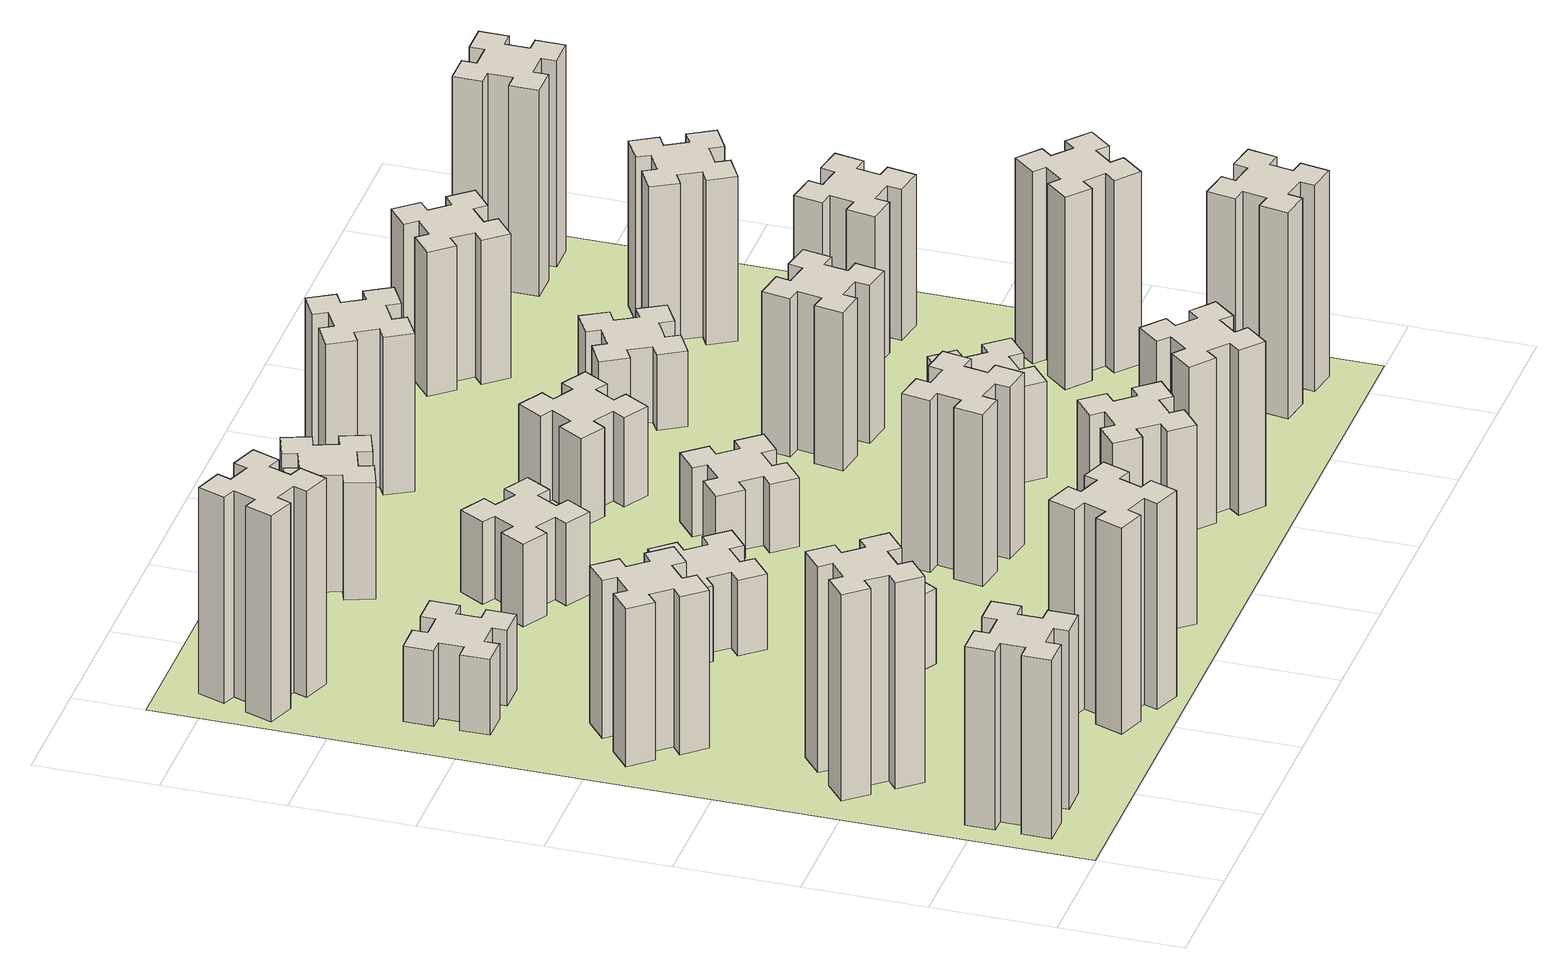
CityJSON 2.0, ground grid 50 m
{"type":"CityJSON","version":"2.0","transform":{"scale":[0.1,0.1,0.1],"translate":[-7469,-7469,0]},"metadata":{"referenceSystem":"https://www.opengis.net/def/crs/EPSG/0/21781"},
"CityObjects":{
"building1":{"type":"Building","attributes":{"class":"1000","function":"1000","usage":"1000","yearOfConstruction":2016,"roofType":"1000","measuredHeight":78,"storeysAboveGround":30,"storeysBelowGround":0},"geometry":[{"type":"Solid","lod":"1","boundaries":[[[[0,1,2,3,4,5,6,7,8,9,10,11,12,13,14,15,16,17,18,19]],[[17,16,20,21]],[[16,15,22,20]],[[15,14,23,22]],[[14,13,24,23]],[[13,12,25,24]],[[12,11,26,25]],[[11,10,27,26]],[[10,9,28,27]],[[9,8,29,28]],[[8,7,30,29]],[[7,6,31,30]],[[6,5,32,31]],[[5,4,33,32]],[[4,3,34,33]],[[3,2,35,34]],[[2,1,36,35]],[[1,0,37,36]],[[0,19,38,37]],[[19,18,39,38]],[[18,17,21,39]],[[24,25,26,27,28,29,30,31,32,33,34,35,36,37,38,39,21,20,22,23]]]]}]},
"building2":{"type":"Building","attributes":{"class":"1000","function":"1000","usage":"1000","yearOfConstruction":2016,"roofType":"1000","measuredHeight":90,"storeysAboveGround":30,"storeysBelowGround":0},"geometry":[{"type":"Solid","lod":"1","boundaries":[[[[40,41,42,43,44,45,46,47,48,49,50,51,52,53,54,55,56,57,58,59]],[[57,56,60,61]],[[56,55,62,60]],[[55,54,63,62]],[[54,53,64,63]],[[53,52,65,64]],[[52,51,66,65]],[[51,50,67,66]],[[50,49,68,67]],[[49,48,69,68]],[[48,47,70,69]],[[47,46,71,70]],[[46,45,72,71]],[[45,44,73,72]],[[44,43,74,73]],[[43,42,75,74]],[[42,41,76,75]],[[41,40,77,76]],[[40,59,78,77]],[[59,58,79,78]],[[58,57,61,79]],[[64,65,66,67,68,69,70,71,72,73,74,75,76,77,78,79,61,60,62,63]]]]}]},
"building3":{"type":"Building","attributes":{"class":"1000","function":"1000","usage":"1000","yearOfConstruction":2016,"roofType":"1000","measuredHeight":69,"storeysAboveGround":30,"storeysBelowGround":0},"geometry":[{"type":"Solid","lod":"1","boundaries":[[[[80,81,82,83,84,85,86,87,88,89,90,91,92,93,94,95,96,97,98,99]],[[97,96,100,101]],[[96,95,102,100]],[[95,94,103,102]],[[94,93,104,103]],[[93,92,105,104]],[[92,91,106,105]],[[91,90,107,106]],[[90,89,108,107]],[[89,88,109,108]],[[88,87,110,109]],[[87,86,111,110]],[[86,85,112,111]],[[85,84,113,112]],[[84,83,114,113]],[[83,82,115,114]],[[82,81,116,115]],[[81,80,117,116]],[[80,99,118,117]],[[99,98,119,118]],[[98,97,101,119]],[[104,105,106,107,108,109,110,111,112,113,114,115,116,117,118,119,101,100,102,103]]]]}]},
"building4":{"type":"Building","attributes":{"class":"1000","function":"1000","usage":"1000","yearOfConstruction":2016,"roofType":"1000","measuredHeight":33,"storeysAboveGround":30,"storeysBelowGround":0},"geometry":[{"type":"Solid","lod":"1","boundaries":[[[[120,121,122,123,124,125,126,127,128,129,130,131,132,133,134,135,136,137,138,139]],[[137,136,140,141]],[[136,135,142,140]],[[135,134,143,142]],[[134,133,144,143]],[[133,132,145,144]],[[132,131,146,145]],[[131,130,147,146]],[[130,129,148,147]],[[129,128,149,148]],[[128,127,150,149]],[[127,126,151,150]],[[126,125,152,151]],[[125,124,153,152]],[[124,123,154,153]],[[123,122,155,154]],[[122,121,156,155]],[[121,120,157,156]],[[120,139,158,157]],[[139,138,159,158]],[[138,137,141,159]],[[144,145,146,147,148,149,150,151,152,153,154,155,156,157,158,159,141,140,142,143]]]]}]},
"building5":{"type":"Building","attributes":{"class":"1000","function":"1000","usage":"1000","yearOfConstruction":2016,"roofType":"1000","measuredHeight":90,"storeysAboveGround":30,"storeysBelowGround":0},"geometry":[{"type":"Solid","lod":"1","boundaries":[[[[160,161,162,163,164,165,166,167,168,169,170,171,172,173,174,175,176,177,178,179]],[[177,176,180,181]],[[176,175,182,180]],[[175,174,183,182]],[[174,173,184,183]],[[173,172,185,184]],[[172,171,186,185]],[[171,170,187,186]],[[170,169,188,187]],[[169,168,189,188]],[[168,167,190,189]],[[167,166,191,190]],[[166,165,192,191]],[[165,164,193,192]],[[164,163,194,193]],[[163,162,195,194]],[[162,161,196,195]],[[161,160,197,196]],[[160,179,198,197]],[[179,178,199,198]],[[178,177,181,199]],[[184,185,186,187,188,189,190,191,192,193,194,195,196,197,198,199,181,180,182,183]]]]}]},
"building6":{"type":"Building","attributes":{"class":"1000","function":"1000","usage":"1000","yearOfConstruction":2016,"roofType":"1000","measuredHeight":90,"storeysAboveGround":30,"storeysBelowGround":0},"geometry":[{"type":"Solid","lod":"1","boundaries":[[[[200,201,202,203,204,205,206,207,208,209,210,211,212,213,214,215,216,217,218,219]],[[217,216,220,221]],[[216,215,222,220]],[[215,214,223,222]],[[214,213,224,223]],[[213,212,225,224]],[[212,211,226,225]],[[211,210,227,226]],[[210,209,228,227]],[[209,208,229,228]],[[208,207,230,229]],[[207,206,231,230]],[[206,205,232,231]],[[205,204,233,232]],[[204,203,234,233]],[[203,202,235,234]],[[202,201,236,235]],[[201,200,237,236]],[[200,219,238,237]],[[219,218,239,238]],[[218,217,221,239]],[[224,225,226,227,228,229,230,231,232,233,234,235,236,237,238,239,221,220,222,223]]]]}]},
"building7":{"type":"Building","attributes":{"class":"1000","function":"1000","usage":"1000","yearOfConstruction":2016,"roofType":"1000","measuredHeight":33,"storeysAboveGround":30,"storeysBelowGround":0},"geometry":[{"type":"Solid","lod":"1","boundaries":[[[[240,241,242,243,244,245,246,247,248,249,250,251,252,253,254,255,256,257,258,259]],[[257,256,260,261]],[[256,255,262,260]],[[255,254,263,262]],[[254,253,264,263]],[[253,252,265,264]],[[252,251,266,265]],[[251,250,267,266]],[[250,249,268,267]],[[249,248,269,268]],[[248,247,270,269]],[[247,246,271,270]],[[246,245,272,271]],[[245,244,273,272]],[[244,243,274,273]],[[243,242,275,274]],[[242,241,276,275]],[[241,240,277,276]],[[240,259,278,277]],[[259,258,279,278]],[[258,257,261,279]],[[264,265,266,267,268,269,270,271,272,273,274,275,276,277,278,279,261,260,262,263]]]]}]},
"building8":{"type":"Building","attributes":{"class":"1000","function":"1000","usage":"1000","yearOfConstruction":2016,"roofType":"1000","measuredHeight":33,"storeysAboveGround":30,"storeysBelowGround":0},"geometry":[{"type":"Solid","lod":"1","boundaries":[[[[280,281,282,283,284,285,286,287,288,289,290,291,292,293,294,295,296,297,298,299]],[[297,296,300,301]],[[296,295,302,300]],[[295,294,303,302]],[[294,293,304,303]],[[293,292,305,304]],[[292,291,306,305]],[[291,290,307,306]],[[290,289,308,307]],[[289,288,309,308]],[[288,287,310,309]],[[287,286,311,310]],[[286,285,312,311]],[[285,284,313,312]],[[284,283,314,313]],[[283,282,315,314]],[[282,281,316,315]],[[281,280,317,316]],[[280,299,318,317]],[[299,298,319,318]],[[298,297,301,319]],[[304,305,306,307,308,309,310,311,312,313,314,315,316,317,318,319,301,300,302,303]]]]}]},
"building9":{"type":"Building","attributes":{"class":"1000","function":"1000","usage":"1000","yearOfConstruction":2016,"roofType":"1000","measuredHeight":87,"storeysAboveGround":30,"storeysBelowGround":0},"geometry":[{"type":"Solid","lod":"1","boundaries":[[[[320,321,322,323,324,325,326,327,328,329,330,331,332,333,334,335,336,337,338,339]],[[337,336,340,341]],[[336,335,342,340]],[[335,334,343,342]],[[334,333,344,343]],[[333,332,345,344]],[[332,331,346,345]],[[331,330,347,346]],[[330,329,348,347]],[[329,328,349,348]],[[328,327,350,349]],[[327,326,351,350]],[[326,325,352,351]],[[325,324,353,352]],[[324,323,354,353]],[[323,322,355,354]],[[322,321,356,355]],[[321,320,357,356]],[[320,339,358,357]],[[339,338,359,358]],[[338,337,341,359]],[[344,345,346,347,348,349,350,351,352,353,354,355,356,357,358,359,341,340,342,343]]]]}]},
"building10":{"type":"Building","attributes":{"class":"1000","function":"1000","usage":"1000","yearOfConstruction":2016,"roofType":"1000","measuredHeight":36,"storeysAboveGround":30,"storeysBelowGround":0},"geometry":[{"type":"Solid","lod":"1","boundaries":[[[[360,361,362,363,364,365,366,367,368,369,370,371,372,373,374,375,376,377,378,379]],[[377,376,380,381]],[[376,375,382,380]],[[375,374,383,382]],[[374,373,384,383]],[[373,372,385,384]],[[372,371,386,385]],[[371,370,387,386]],[[370,369,388,387]],[[369,368,389,388]],[[368,367,390,389]],[[367,366,391,390]],[[366,365,392,391]],[[365,364,393,392]],[[364,363,394,393]],[[363,362,395,394]],[[362,361,396,395]],[[361,360,397,396]],[[360,379,398,397]],[[379,378,399,398]],[[378,377,381,399]],[[384,385,386,387,388,389,390,391,392,393,394,395,396,397,398,399,381,380,382,383]]]]}]},
"building11":{"type":"Building","attributes":{"class":"1000","function":"1000","usage":"1000","yearOfConstruction":2016,"roofType":"1000","measuredHeight":51,"storeysAboveGround":30,"storeysBelowGround":0},"geometry":[{"type":"Solid","lod":"1","boundaries":[[[[400,401,402,403,404,405,406,407,408,409,410,411,412,413,414,415,416,417,418,419]],[[417,416,420,421]],[[416,415,422,420]],[[415,414,423,422]],[[414,413,424,423]],[[413,412,425,424]],[[412,411,426,425]],[[411,410,427,426]],[[410,409,428,427]],[[409,408,429,428]],[[408,407,430,429]],[[407,406,431,430]],[[406,405,432,431]],[[405,404,433,432]],[[404,403,434,433]],[[403,402,435,434]],[[402,401,436,435]],[[401,400,437,436]],[[400,419,438,437]],[[419,418,439,438]],[[418,417,421,439]],[[424,425,426,427,428,429,430,431,432,433,434,435,436,437,438,439,421,420,422,423]]]]}]},
"building12":{"type":"Building","attributes":{"class":"1000","function":"1000","usage":"1000","yearOfConstruction":2016,"roofType":"1000","measuredHeight":75,"storeysAboveGround":30,"storeysBelowGround":0},"geometry":[{"type":"Solid","lod":"1","boundaries":[[[[440,441,442,443,444,445,446,447,448,449,450,451,452,453,454,455,456,457,458,459]],[[457,456,460,461]],[[456,455,462,460]],[[455,454,463,462]],[[454,453,464,463]],[[453,452,465,464]],[[452,451,466,465]],[[451,450,467,466]],[[450,449,468,467]],[[449,448,469,468]],[[448,447,470,469]],[[447,446,471,470]],[[446,445,472,471]],[[445,444,473,472]],[[444,443,474,473]],[[443,442,475,474]],[[442,441,476,475]],[[441,440,477,476]],[[440,459,478,477]],[[459,458,479,478]],[[458,457,461,479]],[[464,465,466,467,468,469,470,471,472,473,474,475,476,477,478,479,461,460,462,463]]]]}]},
"building13":{"type":"Building","attributes":{"class":"1000","function":"1000","usage":"1000","yearOfConstruction":2016,"roofType":"1000","measuredHeight":30,"storeysAboveGround":30,"storeysBelowGround":0},"geometry":[{"type":"Solid","lod":"1","boundaries":[[[[480,481,482,483,484,485,486,487,488,489,490,491,492,493,494,495,496,497,498,499]],[[497,496,500,501]],[[496,495,502,500]],[[495,494,503,502]],[[494,493,504,503]],[[493,492,505,504]],[[492,491,506,505]],[[491,490,507,506]],[[490,489,508,507]],[[489,488,509,508]],[[488,487,510,509]],[[487,486,511,510]],[[486,485,512,511]],[[485,484,513,512]],[[484,483,514,513]],[[483,482,515,514]],[[482,481,516,515]],[[481,480,517,516]],[[480,499,518,517]],[[499,498,519,518]],[[498,497,501,519]],[[504,505,506,507,508,509,510,511,512,513,514,515,516,517,518,519,501,500,502,503]]]]}]},
"building14":{"type":"Building","attributes":{"class":"1000","function":"1000","usage":"1000","yearOfConstruction":2016,"roofType":"1000","measuredHeight":72,"storeysAboveGround":30,"storeysBelowGround":0},"geometry":[{"type":"Solid","lod":"1","boundaries":[[[[520,521,522,523,524,525,526,527,528,529,530,531,532,533,534,535,536,537,538,539]],[[537,536,540,541]],[[536,535,542,540]],[[535,534,543,542]],[[534,533,544,543]],[[533,532,545,544]],[[532,531,546,545]],[[531,530,547,546]],[[530,529,548,547]],[[529,528,549,548]],[[528,527,550,549]],[[527,526,551,550]],[[526,525,552,551]],[[525,524,553,552]],[[524,523,554,553]],[[523,522,555,554]],[[522,521,556,555]],[[521,520,557,556]],[[520,539,558,557]],[[539,538,559,558]],[[538,537,541,559]],[[544,545,546,547,548,549,550,551,552,553,554,555,556,557,558,559,541,540,542,543]]]]}]},
"building15":{"type":"Building","attributes":{"class":"1000","function":"1000","usage":"1000","yearOfConstruction":2016,"roofType":"1000","measuredHeight":39,"storeysAboveGround":30,"storeysBelowGround":0},"geometry":[{"type":"Solid","lod":"1","boundaries":[[[[560,561,562,563,564,565,566,567,568,569,570,571,572,573,574,575,576,577,578,579]],[[577,576,580,581]],[[576,575,582,580]],[[575,574,583,582]],[[574,573,584,583]],[[573,572,585,584]],[[572,571,586,585]],[[571,570,587,586]],[[570,569,588,587]],[[569,568,589,588]],[[568,567,590,589]],[[567,566,591,590]],[[566,565,592,591]],[[565,564,593,592]],[[564,563,594,593]],[[563,562,595,594]],[[562,561,596,595]],[[561,560,597,596]],[[560,579,598,597]],[[579,578,599,598]],[[578,577,581,599]],[[584,585,586,587,588,589,590,591,592,593,594,595,596,597,598,599,581,580,582,583]]]]}]},
"building16":{"type":"Building","attributes":{"class":"1000","function":"1000","usage":"1000","yearOfConstruction":2016,"roofType":"1000","measuredHeight":69,"storeysAboveGround":30,"storeysBelowGround":0},"geometry":[{"type":"Solid","lod":"1","boundaries":[[[[600,601,602,603,604,605,606,607,608,609,610,611,612,613,614,615,616,617,618,619]],[[617,616,620,621]],[[616,615,622,620]],[[615,614,623,622]],[[614,613,624,623]],[[613,612,625,624]],[[612,611,626,625]],[[611,610,627,626]],[[610,609,628,627]],[[609,608,629,628]],[[608,607,630,629]],[[607,606,631,630]],[[606,605,632,631]],[[605,604,633,632]],[[604,603,634,633]],[[603,602,635,634]],[[602,601,636,635]],[[601,600,637,636]],[[600,619,638,637]],[[619,618,639,638]],[[618,617,621,639]],[[624,625,626,627,628,629,630,631,632,633,634,635,636,637,638,639,621,620,622,623]]]]}]},
"building17":{"type":"Building","attributes":{"class":"1000","function":"1000","usage":"1000","yearOfConstruction":2016,"roofType":"1000","measuredHeight":42,"storeysAboveGround":30,"storeysBelowGround":0},"geometry":[{"type":"Solid","lod":"1","boundaries":[[[[640,641,642,643,644,645,646,647,648,649,650,651,652,653,654,655,656,657,658,659]],[[657,656,660,661]],[[656,655,662,660]],[[655,654,663,662]],[[654,653,664,663]],[[653,652,665,664]],[[652,651,666,665]],[[651,650,667,666]],[[650,649,668,667]],[[649,648,669,668]],[[648,647,670,669]],[[647,646,671,670]],[[646,645,672,671]],[[645,644,673,672]],[[644,643,674,673]],[[643,642,675,674]],[[642,641,676,675]],[[641,640,677,676]],[[640,659,678,677]],[[659,658,679,678]],[[658,657,661,679]],[[664,665,666,667,668,669,670,671,672,673,674,675,676,677,678,679,661,660,662,663]]]]}]},
"building18":{"type":"Building","attributes":{"class":"1000","function":"1000","usage":"1000","yearOfConstruction":2016,"roofType":"1000","measuredHeight":69,"storeysAboveGround":30,"storeysBelowGround":0},"geometry":[{"type":"Solid","lod":"1","boundaries":[[[[680,681,682,683,684,685,686,687,688,689,690,691,692,693,694,695,696,697,698,699]],[[697,696,700,701]],[[696,695,702,700]],[[695,694,703,702]],[[694,693,704,703]],[[693,692,705,704]],[[692,691,706,705]],[[691,690,707,706]],[[690,689,708,707]],[[689,688,709,708]],[[688,687,710,709]],[[687,686,711,710]],[[686,685,712,711]],[[685,684,713,712]],[[684,683,714,713]],[[683,682,715,714]],[[682,681,716,715]],[[681,680,717,716]],[[680,699,718,717]],[[699,698,719,718]],[[698,697,701,719]],[[704,705,706,707,708,709,710,711,712,713,714,715,716,717,718,719,701,700,702,703]]]]}]},
"building19":{"type":"Building","attributes":{"class":"1000","function":"1000","usage":"1000","yearOfConstruction":2016,"roofType":"1000","measuredHeight":33,"storeysAboveGround":30,"storeysBelowGround":0},"geometry":[{"type":"Solid","lod":"1","boundaries":[[[[720,721,722,723,724,725,726,727,728,729,730,731,732,733,734,735,736,737,738,739]],[[737,736,740,741]],[[736,735,742,740]],[[735,734,743,742]],[[734,733,744,743]],[[733,732,745,744]],[[732,731,746,745]],[[731,730,747,746]],[[730,729,748,747]],[[729,728,749,748]],[[728,727,750,749]],[[727,726,751,750]],[[726,725,752,751]],[[725,724,753,752]],[[724,723,754,753]],[[723,722,755,754]],[[722,721,756,755]],[[721,720,757,756]],[[720,739,758,757]],[[739,738,759,758]],[[738,737,741,759]],[[744,745,746,747,748,749,750,751,752,753,754,755,756,757,758,759,741,740,742,743]]]]}]},
"building20":{"type":"Building","attributes":{"class":"1000","function":"1000","usage":"1000","yearOfConstruction":2016,"roofType":"1000","measuredHeight":90,"storeysAboveGround":30,"storeysBelowGround":0},"geometry":[{"type":"Solid","lod":"1","boundaries":[[[[760,761,762,763,764,765,766,767,768,769,770,771,772,773,774,775,776,777,778,779]],[[777,776,780,781]],[[776,775,782,780]],[[775,774,783,782]],[[774,773,784,783]],[[773,772,785,784]],[[772,771,786,785]],[[771,770,787,786]],[[770,769,788,787]],[[769,768,789,788]],[[768,767,790,789]],[[767,766,791,790]],[[766,765,792,791]],[[765,764,793,792]],[[764,763,794,793]],[[763,762,795,794]],[[762,761,796,795]],[[761,760,797,796]],[[760,779,798,797]],[[779,778,799,798]],[[778,777,781,799]],[[784,785,786,787,788,789,790,791,792,793,794,795,796,797,798,799,781,780,782,783]]]]}]},
"building21":{"type":"Building","attributes":{"class":"1000","function":"1000","usage":"1000","yearOfConstruction":2016,"roofType":"1000","measuredHeight":63,"storeysAboveGround":30,"storeysBelowGround":0},"geometry":[{"type":"Solid","lod":"1","boundaries":[[[[800,801,802,803,804,805,806,807,808,809,810,811,812,813,814,815,816,817,818,819]],[[817,816,820,821]],[[816,815,822,820]],[[815,814,823,822]],[[814,813,824,823]],[[813,812,825,824]],[[812,811,826,825]],[[811,810,827,826]],[[810,809,828,827]],[[809,808,829,828]],[[808,807,830,829]],[[807,806,831,830]],[[806,805,832,831]],[[805,804,833,832]],[[804,803,834,833]],[[803,802,835,834]],[[802,801,836,835]],[[801,800,837,836]],[[800,819,838,837]],[[819,818,839,838]],[[818,817,821,839]],[[824,825,826,827,828,829,830,831,832,833,834,835,836,837,838,839,821,820,822,823]]]]}]},
"building22":{"type":"Building","attributes":{"class":"1000","function":"1000","usage":"1000","yearOfConstruction":2016,"roofType":"1000","measuredHeight":84,"storeysAboveGround":30,"storeysBelowGround":0},"geometry":[{"type":"Solid","lod":"1","boundaries":[[[[840,841,842,843,844,845,846,847,848,849,850,851,852,853,854,855,856,857,858,859]],[[857,856,860,861]],[[856,855,862,860]],[[855,854,863,862]],[[854,853,864,863]],[[853,852,865,864]],[[852,851,866,865]],[[851,850,867,866]],[[850,849,868,867]],[[849,848,869,868]],[[848,847,870,869]],[[847,846,871,870]],[[846,845,872,871]],[[845,844,873,872]],[[844,843,874,873]],[[843,842,875,874]],[[842,841,876,875]],[[841,840,877,876]],[[840,859,878,877]],[[859,858,879,878]],[[858,857,861,879]],[[864,865,866,867,868,869,870,871,872,873,874,875,876,877,878,879,861,860,862,863]]]]}]},
"building23":{"type":"Building","attributes":{"class":"1000","function":"1000","usage":"1000","yearOfConstruction":2016,"roofType":"1000","measuredHeight":66,"storeysAboveGround":30,"storeysBelowGround":0},"geometry":[{"type":"Solid","lod":"1","boundaries":[[[[880,881,882,883,884,885,886,887,888,889,890,891,892,893,894,895,896,897,898,899]],[[897,896,900,901]],[[896,895,902,900]],[[895,894,903,902]],[[894,893,904,903]],[[893,892,905,904]],[[892,891,906,905]],[[891,890,907,906]],[[890,889,908,907]],[[889,888,909,908]],[[888,887,910,909]],[[887,886,911,910]],[[886,885,912,911]],[[885,884,913,912]],[[884,883,914,913]],[[883,882,915,914]],[[882,881,916,915]],[[881,880,917,916]],[[880,899,918,917]],[[899,898,919,918]],[[898,897,901,919]],[[904,905,906,907,908,909,910,911,912,913,914,915,916,917,918,919,901,900,902,903]]]]}]},
"building24":{"type":"Building","attributes":{"class":"1000","function":"1000","usage":"1000","yearOfConstruction":2016,"roofType":"1000","measuredHeight":72,"storeysAboveGround":30,"storeysBelowGround":0},"geometry":[{"type":"Solid","lod":"1","boundaries":[[[[920,921,922,923,924,925,926,927,928,929,930,931,932,933,934,935,936,937,938,939]],[[937,936,940,941]],[[936,935,942,940]],[[935,934,943,942]],[[934,933,944,943]],[[933,932,945,944]],[[932,931,946,945]],[[931,930,947,946]],[[930,929,948,947]],[[929,928,949,948]],[[928,927,950,949]],[[927,926,951,950]],[[926,925,952,951]],[[925,924,953,952]],[[924,923,954,953]],[[923,922,955,954]],[[922,921,956,955]],[[921,920,957,956]],[[920,939,958,957]],[[939,938,959,958]],[[938,937,941,959]],[[944,945,946,947,948,949,950,951,952,953,954,955,956,957,958,959,941,940,942,943]]]]}]},
"building25":{"type":"Building","attributes":{"class":"1000","function":"1000","usage":"1000","yearOfConstruction":2016,"roofType":"1000","measuredHeight":90,"storeysAboveGround":30,"storeysBelowGround":0},"geometry":[{"type":"Solid","lod":"1","boundaries":[[[[960,961,962,963,964,965,966,967,968,969,970,971,972,973,974,975,976,977,978,979]],[[977,976,980,981]],[[976,975,982,980]],[[975,974,983,982]],[[974,973,984,983]],[[973,972,985,984]],[[972,971,986,985]],[[971,970,987,986]],[[970,969,988,987]],[[969,968,989,988]],[[968,967,990,989]],[[967,966,991,990]],[[966,965,992,991]],[[965,964,993,992]],[[964,963,994,993]],[[963,962,995,994]],[[962,961,996,995]],[[961,960,997,996]],[[960,979,998,997]],[[979,978,999,998]],[[978,977,981,999]],[[984,985,986,987,988,989,990,991,992,993,994,995,996,997,998,999,981,980,982,983]]]]}]},
"landuse1":{"type":"LandUse","attributes":{"name":"plot1","function":"1010"},"geometry":[{"type":"MultiSurface","lod":"1","boundaries":[[[1000,1001,1002,1003]]]}]}
},
"vertices":[
[165,425,0],[165,325,0],[105,325,0],[105,205,0],[225,205,0],[225,265,0],[325,265,0],[325,205,0],[445,205,0],[445,325,0],[385,325,0],[385,425,0],[445,425,0],[445,545,0],[325,545,0],[325,485,0],[225,485,0],[225,545,0],[105,545,0],[105,425,0],[225,485,780],[225,545,780],[325,485,780],[325,545,780],[445,545,780],[445,425,780],[385,425,780],[385,325,780],[445,325,780],[445,205,780],[325,205,780],[325,265,780],[225,265,780],[225,205,780],[105,205,780],[105,325,780],[165,325,780],[165,425,780],[105,425,780],[105,545,780],
[492,1048,0],[427,1124,0],[473,1163,0],[396,1255,0],[304,1178,0],[343,1132,0],[266,1067,0],[228,1113,0],[136,1036,0],[213,944,0],[259,983,0],[323,906,0],[277,868,0],[354,776,0],[446,853,0],[408,899,0],[484,963,0],[523,917,0],[615,994,0],[538,1086,0],[484,963,900],[523,917,900],[408,899,900],[446,853,900],[354,776,900],[277,868,900],[323,906,900],[259,983,900],[213,944,900],[136,1036,900],[228,1113,900],[266,1067,900],[343,1132,900],[304,1178,900],[396,1255,900],[473,1163,900],[427,1124,900],[492,1048,900],[538,1086,900],[615,994,900],
[492,1888,0],[427,1964,0],[473,2003,0],[396,2095,0],[304,2018,0],[343,1972,0],[266,1907,0],[228,1953,0],[136,1876,0],[213,1784,0],[259,1823,0],[323,1746,0],[277,1708,0],[354,1616,0],[446,1693,0],[408,1739,0],[484,1803,0],[523,1757,0],[615,1834,0],[538,1926,0],[484,1803,690],[523,1757,690],[408,1739,690],[446,1693,690],[354,1616,690],[277,1708,690],[323,1746,690],[259,1823,690],[213,1784,690],[136,1876,690],[228,1953,690],[266,1907,690],[343,1972,690],[304,2018,690],[396,2095,690],[473,2003,690],[427,1964,690],[492,1888,690],[538,1926,690],[615,1834,690],
[485,2545,0],[485,2645,0],[545,2645,0],[545,2765,0],[425,2765,0],[425,2705,0],[325,2705,0],[325,2765,0],[205,2765,0],[205,2645,0],[265,2645,0],[265,2545,0],[205,2545,0],[205,2425,0],[325,2425,0],[325,2485,0],[425,2485,0],[425,2425,0],[545,2425,0],[545,2545,0],[425,2485,330],[425,2425,330],[325,2485,330],[325,2425,330],[205,2425,330],[205,2545,330],[265,2545,330],[265,2645,330],[205,2645,330],[205,2765,330],[325,2765,330],[325,2705,330],[425,2705,330],[425,2765,330],[545,2765,330],[545,2645,330],[485,2645,330],[485,2545,330],[545,2545,330],[545,2425,330],
[1029,360,0],[995,266,0],[939,287,0],[897,174,0],[1010,133,0],[1031,189,0],[1125,155,0],[1104,99,0],[1217,57,0],[1258,170,0],[1202,191,0],[1236,285,0],[1292,264,0],[1333,377,0],[1220,418,0],[1200,362,0],[1106,396,0],[1127,452,0],[1014,493,0],[973,380,0],[1106,396,900],[1127,452,900],[1200,362,900],[1220,418,900],[1333,377,900],[1292,264,900],[1236,285,900],[1202,191,900],[1258,170,900],[1217,57,900],[1104,99,900],[1125,155,900],[1031,189,900],[1010,133,900],[897,174,900],[939,287,900],[995,266,900],[1029,360,900],[973,380,900],[1014,493,900],
[189,3420,0],[155,3326,0],[99,3347,0],[57,3234,0],[170,3193,0],[191,3249,0],[285,3215,0],[264,3159,0],[377,3117,0],[418,3230,0],[362,3251,0],[396,3345,0],[452,3324,0],[493,3437,0],[380,3478,0],[360,3422,0],[266,3456,0],[287,3512,0],[174,3553,0],[133,3440,0],[266,3456,900],[287,3512,900],[360,3422,900],[380,3478,900],[493,3437,900],[452,3324,900],[396,3345,900],[362,3251,900],[418,3230,900],[377,3117,900],[264,3159,900],[285,3215,900],[191,3249,900],[170,3193,900],[57,3234,900],[99,3347,900],[155,3326,900],[189,3420,900],[133,3440,900],[174,3553,900],
[1186,1117,0],[1236,1204,0],[1288,1174,0],[1348,1278,0],[1244,1338,0],[1214,1286,0],[1127,1336,0],[1157,1388,0],[1053,1448,0],[993,1344,0],[1045,1314,0],[995,1227,0],[943,1257,0],[883,1153,0],[987,1093,0],[1017,1145,0],[1104,1095,0],[1074,1043,0],[1178,983,0],[1238,1087,0],[1104,1095,330],[1074,1043,330],[1017,1145,330],[987,1093,330],[883,1153,330],[943,1257,330],[995,1227,330],[1045,1314,330],[993,1344,330],[1053,1448,330],[1157,1388,330],[1127,1336,330],[1214,1286,330],[1244,1338,330],[1348,1278,330],[1288,1174,330],[1236,1204,330],[1186,1117,330],[1238,1087,330],[1178,983,330],
[1083,1972,0],[1006,1907,0],[968,1953,0],[876,1876,0],[953,1784,0],[999,1823,0],[1063,1746,0],[1017,1708,0],[1094,1616,0],[1186,1693,0],[1148,1739,0],[1224,1803,0],[1263,1757,0],[1355,1834,0],[1278,1926,0],[1232,1888,0],[1167,1964,0],[1213,2003,0],[1136,2095,0],[1044,2018,0],[1167,1964,330],[1213,2003,330],[1232,1888,330],[1278,1926,330],[1355,1834,330],[1263,1757,330],[1224,1803,330],[1148,1739,330],[1186,1693,330],[1094,1616,330],[1017,1708,330],[1063,1746,330],[999,1823,330],[953,1784,330],[876,1876,330],[968,1953,330],[1006,1907,330],[1083,1972,330],[1044,2018,330],[1136,2095,330],
[1639,343,0],[1703,266,0],[1657,228,0],[1734,136,0],[1826,213,0],[1788,259,0],[1864,323,0],[1903,277,0],[1995,354,0],[1918,446,0],[1872,408,0],[1807,484,0],[1853,523,0],[1776,615,0],[1684,538,0],[1723,492,0],[1646,427,0],[1608,473,0],[1516,396,0],[1593,304,0],[1646,427,870],[1608,473,870],[1723,492,870],[1684,538,870],[1776,615,870],[1853,523,870],[1807,484,870],[1872,408,870],[1918,446,870],[1995,354,870],[1903,277,870],[1864,323,870],[1788,259,870],[1826,213,870],[1734,136,870],[1657,228,870],[1703,266,870],[1639,343,870],[1593,304,870],[1516,396,870],
[1314,2666,0],[1227,2716,0],[1257,2768,0],[1153,2828,0],[1093,2724,0],[1145,2694,0],[1095,2607,0],[1043,2637,0],[983,2533,0],[1087,2473,0],[1117,2525,0],[1204,2475,0],[1174,2423,0],[1278,2363,0],[1338,2467,0],[1286,2497,0],[1336,2584,0],[1388,2554,0],[1448,2658,0],[1344,2718,0],[1336,2584,360],[1388,2554,360],[1286,2497,360],[1338,2467,360],[1278,2363,360],[1174,2423,360],[1204,2475,360],[1117,2525,360],[1087,2473,360],[983,2533,360],[1043,2637,360],[1095,2607,360],[1145,2694,360],[1093,2724,360],[1153,2828,360],[1257,2768,360],[1227,2716,360],[1314,2666,360],[1344,2718,360],[1448,2658,360],
[1125,3456,0],[1031,3422,0],[1010,3478,0],[897,3437,0],[939,3324,0],[995,3345,0],[1029,3251,0],[973,3230,0],[1014,3117,0],[1127,3159,0],[1106,3215,0],[1200,3249,0],[1220,3193,0],[1333,3234,0],[1292,3347,0],[1236,3326,0],[1202,3420,0],[1258,3440,0],[1217,3553,0],[1104,3512,0],[1202,3420,510],[1258,3440,510],[1236,3326,510],[1292,3347,510],[1333,3234,510],[1220,3193,510],[1200,3249,510],[1106,3215,510],[1127,3159,510],[1014,3117,510],[973,3230,510],[1029,3251,510],[995,3345,510],[939,3324,510],[897,3437,510],[1010,3478,510],[1031,3422,510],[1125,3456,510],[1104,3512,510],[1217,3553,510],
[2055,1047,0],[2072,1145,0],[2131,1135,0],[2152,1253,0],[2034,1274,0],[2024,1215,0],[1925,1232,0],[1936,1291,0],[1817,1312,0],[1797,1194,0],[1856,1184,0],[1838,1085,0],[1779,1096,0],[1758,977,0],[1877,957,0],[1887,1016,0],[1985,998,0],[1975,939,0],[2093,918,0],[2114,1037,0],[1985,998,750],[1975,939,750],[1887,1016,750],[1877,957,750],[1758,977,750],[1779,1096,750],[1838,1085,750],[1856,1184,750],[1797,1194,750],[1817,1312,750],[1936,1291,750],[1925,1232,750],[2024,1215,750],[2034,1274,750],[2152,1253,750],[2131,1135,750],[2072,1145,750],[2055,1047,750],[2114,1037,750],[2093,918,750],
[1972,1988,0],[1907,2064,0],[1953,2103,0],[1876,2195,0],[1784,2118,0],[1823,2072,0],[1746,2007,0],[1708,2053,0],[1616,1976,0],[1693,1884,0],[1739,1923,0],[1803,1846,0],[1757,1808,0],[1834,1716,0],[1926,1793,0],[1888,1839,0],[1964,1903,0],[2003,1857,0],[2095,1934,0],[2018,2026,0],[1964,1903,300],[2003,1857,300],[1888,1839,300],[1926,1793,300],[1834,1716,300],[1757,1808,300],[1803,1846,300],[1739,1923,300],[1693,1884,300],[1616,1976,300],[1708,2053,300],[1746,2007,300],[1823,2072,300],[1784,2118,300],[1876,2195,300],[1953,2103,300],[1907,2064,300],[1972,1988,300],[2018,2026,300],[2095,1934,300],
[2486,323,0],[2563,259,0],[2524,213,0],[2616,136,0],[2693,228,0],[2647,266,0],[2712,343,0],[2758,304,0],[2835,396,0],[2743,473,0],[2704,427,0],[2628,492,0],[2666,538,0],[2574,615,0],[2497,523,0],[2543,484,0],[2479,408,0],[2433,446,0],[2356,354,0],[2448,277,0],[2479,408,720],[2433,446,720],[2543,484,720],[2497,523,720],[2574,615,720],[2666,538,720],[2628,492,720],[2704,427,720],[2743,473,720],[2835,396,720],[2758,304,720],[2712,343,720],[2647,266,720],[2693,228,720],[2616,136,720],[2524,213,720],[2563,259,720],[2486,323,720],[2448,277,720],[2356,354,720],
[2026,2497,0],[2076,2584,0],[2128,2554,0],[2188,2658,0],[2084,2718,0],[2054,2666,0],[1967,2716,0],[1997,2768,0],[1893,2828,0],[1833,2724,0],[1885,2694,0],[1835,2607,0],[1783,2637,0],[1723,2533,0],[1827,2473,0],[1857,2525,0],[1944,2475,0],[1914,2423,0],[2018,2363,0],[2078,2467,0],[1944,2475,390],[1914,2423,390],[1857,2525,390],[1827,2473,390],[1723,2533,390],[1783,2637,390],[1835,2607,390],[1885,2694,390],[1833,2724,390],[1893,2828,390],[1997,2768,390],[1967,2716,390],[2054,2666,390],[2084,2718,390],[2188,2658,390],[2128,2554,390],[2076,2584,390],[2026,2497,390],[2078,2467,390],[2018,2363,390],
[1844,3556,0],[1757,3506,0],[1727,3558,0],[1623,3498,0],[1683,3394,0],[1735,3424,0],[1785,3337,0],[1733,3307,0],[1793,3203,0],[1897,3263,0],[1867,3315,0],[1954,3365,0],[1984,3313,0],[2088,3373,0],[2028,3477,0],[1976,3447,0],[1926,3534,0],[1978,3564,0],[1918,3668,0],[1814,3608,0],[1926,3534,690],[1978,3564,690],[1976,3447,690],[2028,3477,690],[2088,3373,690],[1984,3313,690],[1954,3365,690],[1867,3315,690],[1897,3263,690],[1793,3203,690],[1733,3307,690],[1785,3337,690],[1735,3424,690],[1683,3394,690],[1623,3498,690],[1727,3558,690],[1757,3506,690],[1844,3556,690],[1814,3608,690],[1918,3668,690],
[2563,1332,0],[2486,1267,0],[2448,1313,0],[2356,1236,0],[2433,1144,0],[2479,1183,0],[2543,1106,0],[2497,1068,0],[2574,976,0],[2666,1053,0],[2628,1099,0],[2704,1163,0],[2743,1117,0],[2835,1194,0],[2758,1286,0],[2712,1248,0],[2647,1324,0],[2693,1363,0],[2616,1455,0],[2524,1378,0],[2647,1324,420],[2693,1363,420],[2712,1248,420],[2758,1286,420],[2835,1194,420],[2743,1117,420],[2704,1163,420],[2628,1099,420],[2666,1053,420],[2574,976,420],[2497,1068,420],[2543,1106,420],[2479,1183,420],[2433,1144,420],[2356,1236,420],[2448,1313,420],[2486,1267,420],[2563,1332,420],[2524,1378,420],[2616,1455,420],
[2527,1756,0],[2625,1738,0],[2615,1679,0],[2733,1658,0],[2754,1777,0],[2695,1787,0],[2712,1885,0],[2771,1875,0],[2792,1993,0],[2674,2014,0],[2664,1955,0],[2565,1972,0],[2576,2031,0],[2457,2052,0],[2437,1934,0],[2496,1924,0],[2478,1825,0],[2419,1836,0],[2398,1717,0],[2517,1697,0],[2478,1825,690],[2419,1836,690],[2496,1924,690],[2437,1934,690],[2457,2052,690],[2576,2031,690],[2565,1972,690],[2664,1955,690],[2674,2014,690],[2792,1993,690],[2771,1875,690],[2712,1885,690],[2695,1787,690],[2754,1777,690],[2733,1658,690],[2615,1679,690],[2625,1738,690],[2527,1756,690],[2517,1697,690],[2398,1717,690],
[2607,2475,0],[2694,2525,0],[2724,2473,0],[2828,2533,0],[2768,2637,0],[2716,2607,0],[2666,2694,0],[2718,2724,0],[2658,2828,0],[2554,2768,0],[2584,2716,0],[2497,2666,0],[2467,2718,0],[2363,2658,0],[2423,2554,0],[2475,2584,0],[2525,2497,0],[2473,2467,0],[2533,2363,0],[2637,2423,0],[2525,2497,330],[2473,2467,330],[2475,2584,330],[2423,2554,330],[2363,2658,330],[2467,2718,330],[2497,2666,330],[2584,2716,330],[2554,2768,330],[2658,2828,330],[2718,2724,330],[2666,2694,330],[2716,2607,330],[2768,2637,330],[2828,2533,330],[2724,2473,330],[2694,2525,330],[2607,2475,330],[2637,2423,330],[2533,2363,330],
[3504,475,0],[3405,492,0],[3416,551,0],[3297,572,0],[3277,454,0],[3336,444,0],[3318,345,0],[3259,356,0],[3238,237,0],[3357,217,0],[3367,276,0],[3465,258,0],[3455,199,0],[3573,178,0],[3594,297,0],[3535,307,0],[3552,405,0],[3611,395,0],[3632,513,0],[3514,534,0],[3552,405,900],[3611,395,900],[3535,307,900],[3594,297,900],[3573,178,900],[3455,199,900],[3465,258,900],[3367,276,900],[3357,217,900],[3238,237,900],[3259,356,900],[3318,345,900],[3336,444,900],[3277,454,900],[3297,572,900],[3416,551,900],[3405,492,900],[3504,475,900],[3514,534,900],[3632,513,900],
[2812,3368,0],[2747,3444,0],[2793,3483,0],[2716,3575,0],[2624,3498,0],[2663,3452,0],[2586,3387,0],[2548,3433,0],[2456,3356,0],[2533,3264,0],[2579,3303,0],[2643,3226,0],[2597,3188,0],[2674,3096,0],[2766,3173,0],[2728,3219,0],[2804,3283,0],[2843,3237,0],[2935,3314,0],[2858,3406,0],[2804,3283,630],[2843,3237,630],[2728,3219,630],[2766,3173,630],[2674,3096,630],[2597,3188,630],[2643,3226,630],[2579,3303,630],[2533,3264,630],[2456,3356,630],[2548,3433,630],[2586,3387,630],[2663,3452,630],[2624,3498,630],[2716,3575,630],[2793,3483,630],[2747,3444,630],[2812,3368,630],[2858,3406,630],[2935,3314,630],
[3487,1006,0],[3552,1083,0],[3598,1044,0],[3675,1136,0],[3583,1213,0],[3544,1167,0],[3468,1232,0],[3506,1278,0],[3414,1355,0],[3337,1263,0],[3383,1224,0],[3319,1148,0],[3273,1186,0],[3196,1094,0],[3288,1017,0],[3326,1063,0],[3403,999,0],[3364,953,0],[3456,876,0],[3533,968,0],[3403,999,840],[3364,953,840],[3326,1063,840],[3288,1017,840],[3196,1094,840],[3273,1186,840],[3319,1148,840],[3383,1224,840],[3337,1263,840],[3414,1355,840],[3506,1278,840],[3468,1232,840],[3544,1167,840],[3583,1213,840],[3675,1136,840],[3598,1044,840],[3552,1083,840],[3487,1006,840],[3533,968,840],[3456,876,840],
[3267,1856,0],[3365,1838,0],[3355,1779,0],[3473,1758,0],[3494,1877,0],[3435,1887,0],[3452,1985,0],[3511,1975,0],[3532,2093,0],[3414,2114,0],[3404,2055,0],[3305,2072,0],[3316,2131,0],[3197,2152,0],[3177,2034,0],[3236,2024,0],[3218,1925,0],[3159,1936,0],[3138,1817,0],[3257,1797,0],[3218,1925,660],[3159,1936,660],[3236,2024,660],[3177,2034,660],[3197,2152,660],[3316,2131,660],[3305,2072,660],[3404,2055,660],[3414,2114,660],[3532,2093,660],[3511,1975,660],[3452,1985,660],[3435,1887,660],[3494,1877,660],[3473,1758,660],[3355,1779,660],[3365,1838,660],[3267,1856,660],[3257,1797,660],[3138,1817,660],
[3247,2475,0],[3334,2525,0],[3364,2473,0],[3468,2533,0],[3408,2637,0],[3356,2607,0],[3306,2694,0],[3358,2724,0],[3298,2828,0],[3194,2768,0],[3224,2716,0],[3137,2666,0],[3107,2718,0],[3003,2658,0],[3063,2554,0],[3115,2584,0],[3165,2497,0],[3113,2467,0],[3173,2363,0],[3277,2423,0],[3165,2497,720],[3113,2467,720],[3115,2584,720],[3063,2554,720],[3003,2658,720],[3107,2718,720],[3137,2666,720],[3224,2716,720],[3194,2768,720],[3298,2828,720],[3358,2724,720],[3306,2694,720],[3356,2607,720],[3408,2637,720],[3468,2533,720],[3364,2473,720],[3334,2525,720],[3247,2475,720],[3277,2423,720],[3173,2363,720],
[3325,3385,0],[3325,3285,0],[3265,3285,0],[3265,3165,0],[3385,3165,0],[3385,3225,0],[3485,3225,0],[3485,3165,0],[3605,3165,0],[3605,3285,0],[3545,3285,0],[3545,3385,0],[3605,3385,0],[3605,3505,0],[3485,3505,0],[3485,3445,0],[3385,3445,0],[3385,3505,0],[3265,3505,0],[3265,3385,0],[3385,3445,900],[3385,3505,900],[3485,3445,900],[3485,3505,900],[3605,3505,900],[3605,3385,900],[3545,3385,900],[3545,3285,900],[3605,3285,900],[3605,3165,900],[3485,3165,900],[3485,3225,900],[3385,3225,900],[3385,3165,900],[3265,3165,900],[3265,3285,900],[3325,3285,900],[3325,3385,900],[3265,3385,900],[3265,3505,900],
[5,3705,0],[3705,3705,0],[3705,5,0],[5,5,0]
]}
